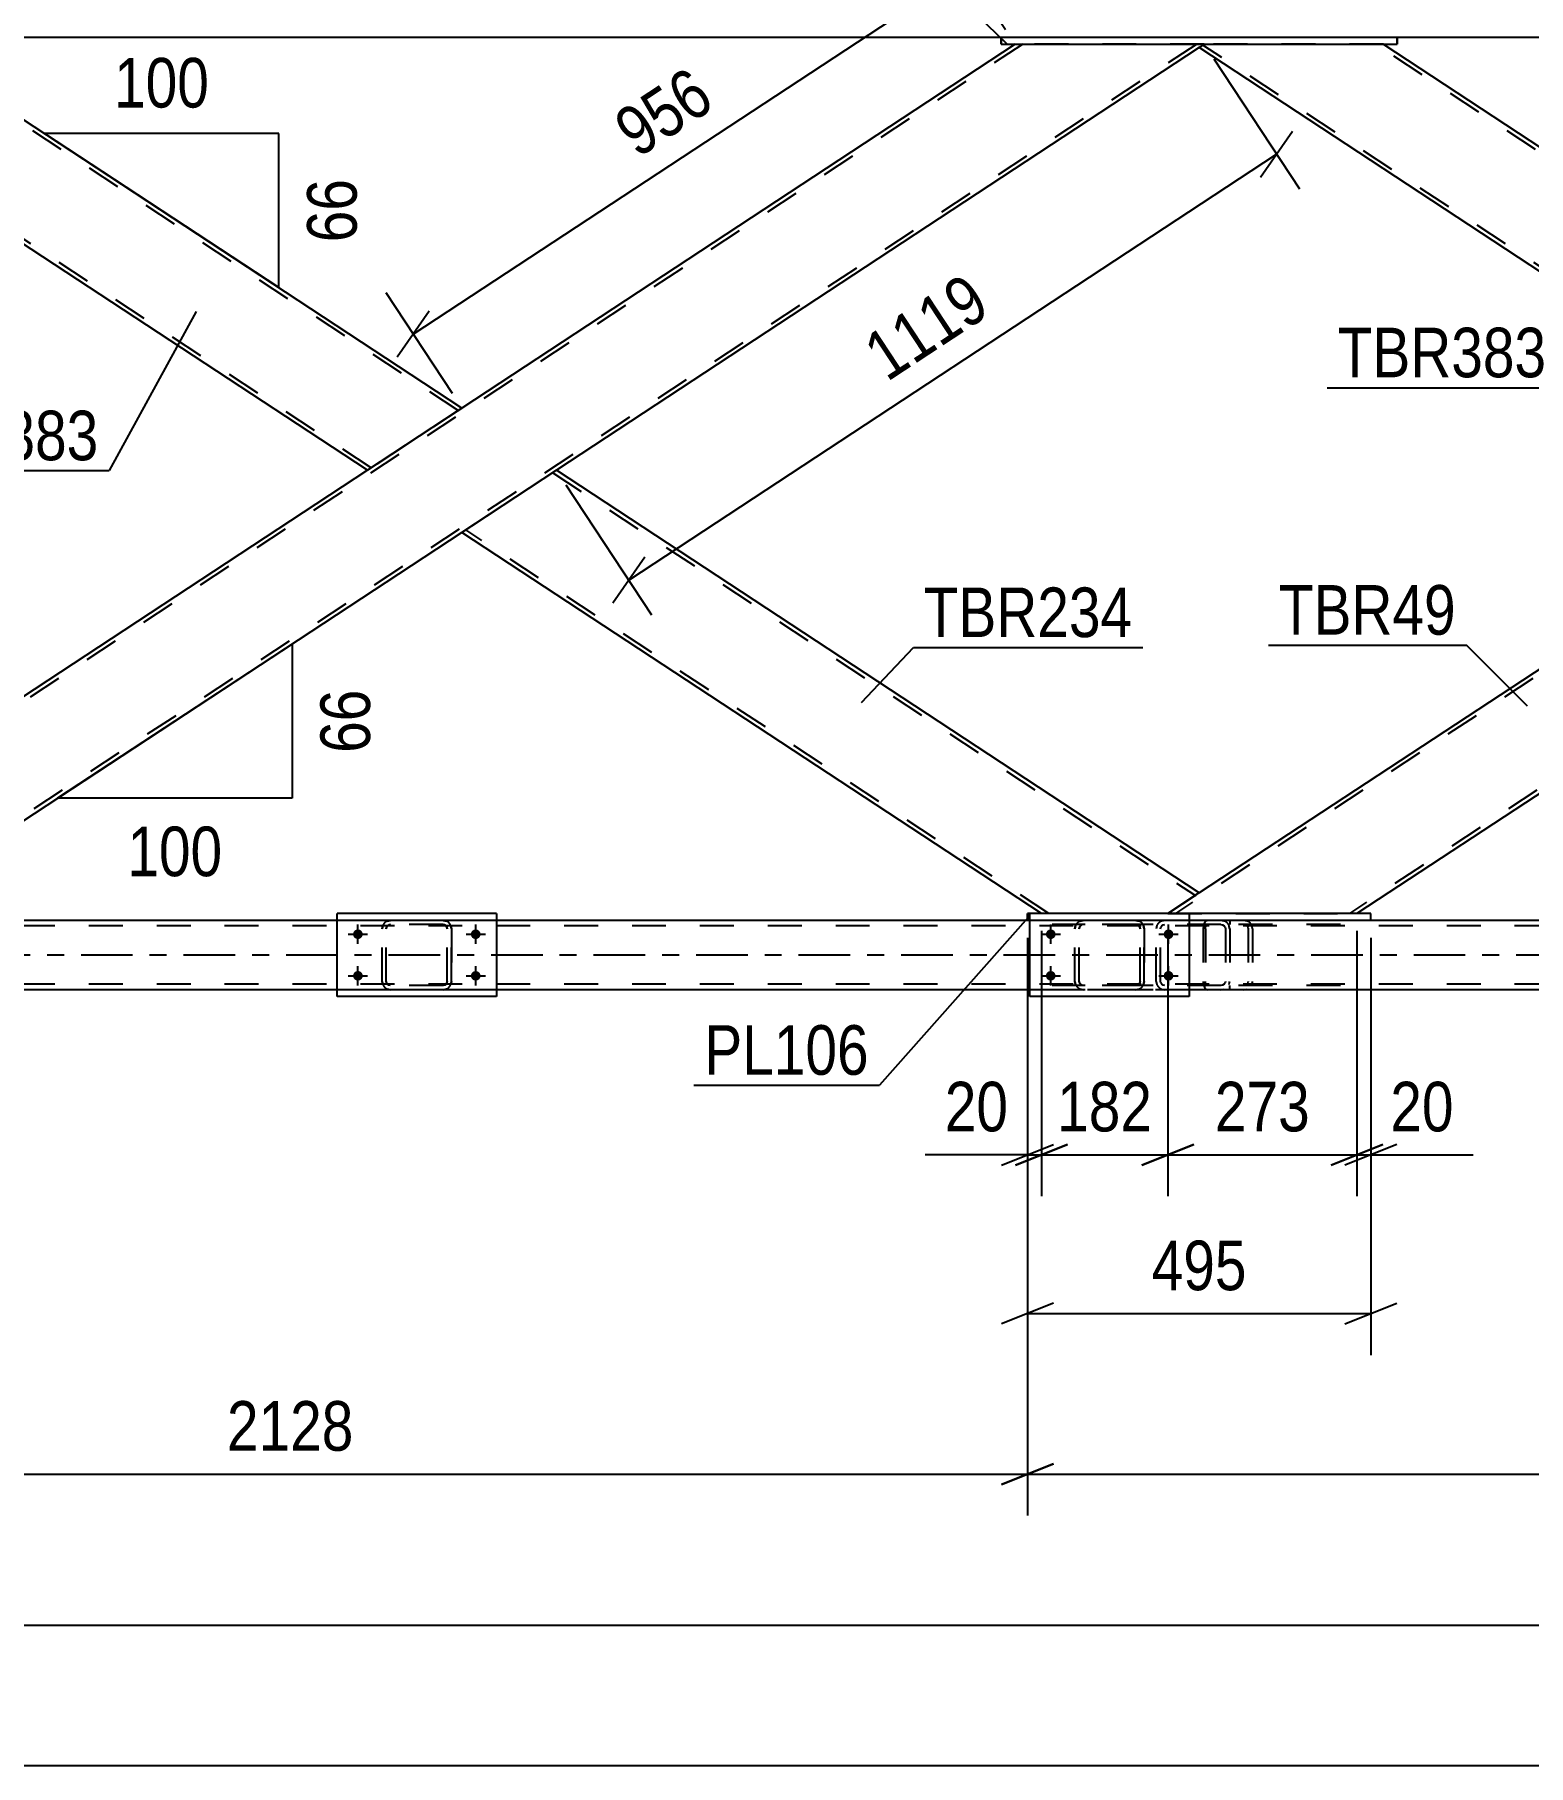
# Model space of a CAD drawing. Header units: millimetres. Extents: x -857 to 332, y -866 to -25.
# Drawn here: x -669.3 to -583.1, y -183.8 to -83.9 of the extents above; entities that cross this region are included whole.
import ezdxf

# ---------------------------------------------------------------- set-up
doc = ezdxf.new("R2010")
doc.units = ezdxf.units.MM
doc.linetypes.add('DXK_LINE_DOT2', pattern=[3.9198, 1.9599, -1.9599])
doc.linetypes.add('DXK_LINE_DOT3', pattern=[5.9187, 2.979, -0.9799, 0.9799, -0.9799])
doc.styles.add('Arial Narrow', font='ARIALN.TTF', dxfattribs={"height": 0.2})

# ---------------------------------------------------------------- blocks, each defined once
blk = doc.blocks.new('Bolt-570388934-11950 - 11942')
at = {"linetype": 'Continuous'}
for points in [[(-610.637, -135.548, -1), (-610.637, -136.108, -1)], [(-603.837, -135.548, -1), (-603.837, -136.108, -1)], [(-610.637, -137.948, -1), (-610.637, -138.508, -1)], [(-603.837, -137.948, -1), (-603.837, -138.508, -1)]]:
    blk.add_hatch(color=1, dxfattribs=at).paths.add_polyline_path(points)
at = {"color": 1, "linetype": 'Continuous'}
for p, q in [((-611.197, -135.828), (-610.077, -135.828)), ((-610.637, -136.388), (-610.637, -135.268)), ((-604.397, -135.828), (-603.277, -135.828)), ((-603.837, -136.388), (-603.837, -135.268)), ((-610.637, -138.788), (-610.637, -137.668)), ((-603.837, -138.788), (-603.837, -137.668)), ((-611.197, -138.228), (-610.077, -138.228)), ((-604.397, -138.228), (-603.277, -138.228))]:
    blk.add_line(p, q, dxfattribs=at)
blk = doc.blocks.new('Bolt-570388934-11953 - 11942')
at = {"linetype": 'Continuous'}
for points in [[(-650.637, -135.548, -1), (-650.637, -136.108, -1)], [(-643.837, -135.548, -1), (-643.837, -136.108, -1)], [(-650.637, -137.948, -1), (-650.637, -138.508, -1)], [(-643.837, -137.948, -1), (-643.837, -138.508, -1)]]:
    blk.add_hatch(color=1, dxfattribs=at).paths.add_polyline_path(points)
at = {"color": 1, "linetype": 'Continuous'}
for p, q in [((-651.197, -135.828), (-650.077, -135.828)), ((-650.637, -136.388), (-650.637, -135.268)), ((-644.397, -135.828), (-643.277, -135.828)), ((-643.837, -136.388), (-643.837, -135.268)), ((-650.637, -138.788), (-650.637, -137.668)), ((-643.837, -138.788), (-643.837, -137.668)), ((-651.197, -138.228), (-650.077, -138.228)), ((-644.397, -138.228), (-643.277, -138.228))]:
    blk.add_line(p, q, dxfattribs=at)
blk = doc.blocks.new('Part-570388934-12354 - 11942')
at = {"color": 7, "linetype": 'DXK_LINE_DOT2'}
for p, q in [((-154.637, -135.348), (-829.061, -135.348)), ((-154.637, -135.028), (-811.837, -135.028)), ((-642.637, -135.028), (-651.837, -135.028)), ((-592.156, -135.028), (-611.974, -135.028)), ((-154.637, -138.708), (-829.061, -138.708)), ((-154.637, -139.028), (-771.837, -139.028)), ((-642.637, -139.028), (-651.837, -139.028)), ((-602.637, -139.028), (-611.837, -139.028))]:
    blk.add_line(p, q, dxfattribs=at)
at = {"color": 2, "linetype": 'Continuous'}
for p, q in [((-651.837, -135.028), (-677.291, -135.028)), ((-611.974, -135.028), (-642.637, -135.028)), ((-571.837, -135.028), (-592.156, -135.028)), ((-651.837, -139.028), (-682.637, -139.028)), ((-611.837, -139.028), (-642.637, -139.028)), ((-571.837, -139.028), (-602.637, -139.028))]:
    blk.add_line(p, q, dxfattribs=at)
at = {"color": 7, "linetype": 'DXK_LINE_DOT3'}
blk.add_line((-154.637, -137.028), (-829.061, -137.028), dxfattribs=at)
blk = doc.blocks.new('Part-570388934-12041 - 11942')
at = {"color": 2, "linetype": 'Continuous'}
for p, q in [((-602.637, -134.628), (-611.837, -134.628)), ((-611.837, -139.428), (-611.837, -134.628)), ((-602.637, -134.628), (-602.637, -139.428)), ((-602.637, -139.428), (-611.837, -139.428))]:
    blk.add_line(p, q, dxfattribs=at)
blk = doc.blocks.new('Part-570388934-12047 - 11942')
at = {"color": 7, "linetype": 'DXK_LINE_DOT2'}
for p, q in [((-649.237, -135.508), (-649.201, -135.325)), ((-649.201, -135.325), (-649.237, -135.508)), ((-649.237, -138.548), (-649.237, -135.508)), ((-649.237, -135.508), (-649.237, -135.508)), ((-649.237, -138.548), (-649.237, -135.508)), ((-648.997, -135.508), (-648.979, -135.416)), ((-648.979, -135.416), (-648.997, -135.508)), ((-648.997, -138.548), (-648.997, -135.508)), ((-648.997, -135.508), (-648.997, -135.508)), ((-648.997, -138.548), (-648.997, -135.508)), ((-648.979, -135.416), (-648.927, -135.339)), ((-648.927, -135.339), (-648.979, -135.416)), ((-648.941, -135.065), (-648.757, -135.028)), ((-648.757, -135.028), (-648.941, -135.065)), ((-648.927, -135.339), (-648.849, -135.286)), ((-648.757, -135.268), (-648.849, -135.286)), ((-645.717, -135.028), (-648.757, -135.028)), ((-645.717, -135.268), (-648.757, -135.268)), ((-645.717, -135.028), (-645.533, -135.065)), ((-645.533, -135.065), (-645.717, -135.028)), ((-645.625, -135.286), (-645.717, -135.268)), ((-645.625, -135.286), (-645.547, -135.339)), ((-645.547, -135.339), (-645.625, -135.286)), ((-645.547, -135.339), (-645.495, -135.416)), ((-645.495, -135.416), (-645.547, -135.339)), ((-645.495, -135.416), (-645.477, -135.508)), ((-645.477, -135.508), (-645.495, -135.416)), ((-645.477, -138.548), (-645.477, -135.508)), ((-645.477, -135.508), (-645.477, -135.508)), ((-645.477, -138.548), (-645.477, -135.508)), ((-645.274, -135.325), (-645.237, -135.508)), ((-645.237, -135.508), (-645.274, -135.325)), ((-645.237, -138.548), (-645.237, -135.508)), ((-645.237, -135.508), (-645.237, -135.508)), ((-645.237, -135.508), (-645.237, -138.548)), ((-649.237, -138.548), (-649.237, -138.548)), ((-649.201, -138.732), (-649.237, -138.548)), ((-649.237, -138.548), (-649.201, -138.732)), ((-648.997, -138.548), (-648.997, -138.548)), ((-648.979, -138.64), (-648.997, -138.548)), ((-648.997, -138.548), (-648.979, -138.64)), ((-648.927, -138.718), (-648.979, -138.64)), ((-648.979, -138.64), (-648.927, -138.718)), ((-648.849, -138.77), (-648.927, -138.718)), ((-648.927, -138.718), (-648.849, -138.77)), ((-648.757, -138.788), (-648.849, -138.77)), ((-645.717, -138.788), (-648.757, -138.788)), ((-645.625, -138.77), (-645.717, -138.788)), ((-645.547, -138.718), (-645.625, -138.77)), ((-645.495, -138.64), (-645.547, -138.718)), ((-645.547, -138.718), (-645.495, -138.64)), ((-645.477, -138.548), (-645.495, -138.64)), ((-645.495, -138.64), (-645.477, -138.548)), ((-645.477, -138.548), (-645.477, -138.548)), ((-645.237, -138.548), (-645.274, -138.732)), ((-645.274, -138.732), (-645.237, -138.548)), ((-645.237, -138.548), (-645.237, -138.548)), ((-648.757, -139.028), (-648.941, -138.992)), ((-648.941, -138.992), (-648.757, -139.028)), ((-645.717, -139.028), (-648.757, -139.028)), ((-645.533, -138.992), (-645.717, -139.028)), ((-645.717, -139.028), (-645.533, -138.992))]:
    blk.add_line(p, q, dxfattribs=at)
at = {"color": 7, "linetype": 'DXK_LINE_DOT3'}
blk.add_line((-647.237, -137.028), (-647.237, -137.028), dxfattribs=at)
at = {"color": 7, "linetype": 'DXK_LINE_DOT2'}
for centre, start, end in [((-648.757, -135.508), 112.5, 157.5), ((-648.757, -135.508), 112.5, 157.5), ((-645.717, -135.508), 22.5, 67.5), ((-645.717, -135.508), 22.5, 67.5), ((-648.757, -138.548), 202.5, 247.5), ((-648.757, -138.548), 202.5, 247.5), ((-645.717, -138.548), 292.5, 337.5), ((-645.717, -138.548), 292.5, 337.5)]:
    blk.add_arc(centre, 0.48, start, end, dxfattribs=at)
blk = doc.blocks.new('Part-570388934-12052 - 11942')
at = {"color": 7, "linetype": 'DXK_LINE_DOT2'}
for p, q in [((-609.237, -135.508), (-609.201, -135.325)), ((-609.201, -135.325), (-609.237, -135.508)), ((-609.237, -138.548), (-609.237, -135.508)), ((-609.237, -135.508), (-609.237, -135.508)), ((-609.237, -138.548), (-609.237, -135.508)), ((-608.997, -135.508), (-608.979, -135.416)), ((-608.979, -135.416), (-608.997, -135.508)), ((-608.997, -138.548), (-608.997, -135.508)), ((-608.997, -135.508), (-608.997, -135.508)), ((-608.997, -138.548), (-608.997, -135.508)), ((-608.979, -135.416), (-608.927, -135.339)), ((-608.927, -135.339), (-608.979, -135.416)), ((-608.941, -135.065), (-608.757, -135.028)), ((-608.757, -135.028), (-608.941, -135.065)), ((-608.927, -135.339), (-608.849, -135.286)), ((-608.757, -135.268), (-608.849, -135.286)), ((-605.717, -135.028), (-608.757, -135.028)), ((-605.717, -135.268), (-608.757, -135.268)), ((-605.717, -135.028), (-605.533, -135.065)), ((-605.533, -135.065), (-605.717, -135.028)), ((-605.625, -135.286), (-605.717, -135.268)), ((-605.625, -135.286), (-605.547, -135.339)), ((-605.547, -135.339), (-605.625, -135.286)), ((-605.547, -135.339), (-605.495, -135.416)), ((-605.495, -135.416), (-605.547, -135.339)), ((-605.495, -135.416), (-605.477, -135.508)), ((-605.477, -135.508), (-605.495, -135.416)), ((-605.477, -138.548), (-605.477, -135.508)), ((-605.477, -135.508), (-605.477, -135.508)), ((-605.477, -138.548), (-605.477, -135.508)), ((-605.274, -135.325), (-605.237, -135.508)), ((-605.237, -135.508), (-605.274, -135.325)), ((-605.237, -138.548), (-605.237, -135.508)), ((-605.237, -135.508), (-605.237, -135.508)), ((-605.237, -135.508), (-605.237, -138.548)), ((-609.237, -138.548), (-609.237, -138.548)), ((-609.201, -138.732), (-609.237, -138.548)), ((-609.237, -138.548), (-609.201, -138.732)), ((-608.997, -138.548), (-608.997, -138.548)), ((-608.979, -138.64), (-608.997, -138.548)), ((-608.997, -138.548), (-608.979, -138.64)), ((-608.927, -138.718), (-608.979, -138.64)), ((-608.979, -138.64), (-608.927, -138.718)), ((-608.849, -138.77), (-608.927, -138.718)), ((-608.927, -138.718), (-608.849, -138.77)), ((-608.757, -138.788), (-608.849, -138.77)), ((-605.717, -138.788), (-608.757, -138.788)), ((-605.625, -138.77), (-605.717, -138.788)), ((-605.547, -138.718), (-605.625, -138.77)), ((-605.495, -138.64), (-605.547, -138.718)), ((-605.547, -138.718), (-605.495, -138.64)), ((-605.477, -138.548), (-605.495, -138.64)), ((-605.495, -138.64), (-605.477, -138.548)), ((-605.477, -138.548), (-605.477, -138.548)), ((-605.237, -138.548), (-605.274, -138.732)), ((-605.274, -138.732), (-605.237, -138.548)), ((-605.237, -138.548), (-605.237, -138.548)), ((-608.757, -139.028), (-608.941, -138.992)), ((-608.941, -138.992), (-608.757, -139.028)), ((-605.717, -139.028), (-608.757, -139.028)), ((-605.533, -138.992), (-605.717, -139.028)), ((-605.717, -139.028), (-605.533, -138.992))]:
    blk.add_line(p, q, dxfattribs=at)
at = {"color": 7, "linetype": 'DXK_LINE_DOT3'}
blk.add_line((-607.237, -137.028), (-607.237, -137.028), dxfattribs=at)
at = {"color": 7, "linetype": 'DXK_LINE_DOT2'}
for centre, start, end in [((-608.757, -135.508), 112.5, 157.5), ((-608.757, -135.508), 112.5, 157.5), ((-605.717, -135.508), 22.5, 67.5), ((-605.717, -135.508), 22.5, 67.5), ((-608.757, -138.548), 202.5, 247.5), ((-608.757, -138.548), 202.5, 247.5), ((-605.717, -138.548), 292.5, 337.5), ((-605.717, -138.548), 292.5, 337.5)]:
    blk.add_arc(centre, 0.48, start, end, dxfattribs=at)
blk = doc.blocks.new('Part-570388934-12054 - 11942')
at = {"color": 2, "linetype": 'Continuous'}
for p, q in [((-642.637, -134.628), (-651.837, -134.628)), ((-651.837, -139.428), (-651.837, -134.628)), ((-642.637, -134.628), (-642.637, -139.428)), ((-642.637, -139.428), (-651.837, -139.428))]:
    blk.add_line(p, q, dxfattribs=at)
blk = doc.blocks.new('Part-570388934-12133 - 11942')
at = {"color": 7, "linetype": 'DXK_LINE_DOT2'}
for p, q in [((-600.81, -135.028), (-610.553, -135.028)), ((-600.81, -135.268), (-610.553, -135.268)), ((-604.517, -135.325), (-604.556, -135.508)), ((-604.556, -138.548), (-604.556, -135.508)), ((-604.301, -135.508), (-604.281, -135.416)), ((-604.301, -138.548), (-604.301, -135.508)), ((-604.281, -135.416), (-604.226, -135.339)), ((-604.045, -135.028), (-604.241, -135.065)), ((-604.226, -135.339), (-604.143, -135.286)), ((-604.143, -135.286), (-604.045, -135.268)), ((-600.615, -135.065), (-600.81, -135.028)), ((-600.81, -135.268), (-600.712, -135.286)), ((-600.712, -135.286), (-600.629, -135.339)), ((-600.629, -135.339), (-600.574, -135.416)), ((-600.574, -135.416), (-600.555, -135.508)), ((-600.555, -135.508), (-600.555, -138.548)), ((-600.328, -135.373), (-600.338, -135.325)), ((-600.299, -135.508), (-600.328, -135.373)), ((-600.299, -135.508), (-600.299, -138.548)), ((-600.81, -138.788), (-610.553, -138.788)), ((-604.556, -138.548), (-604.517, -138.732)), ((-604.281, -138.64), (-604.301, -138.548)), ((-604.226, -138.718), (-604.281, -138.64)), ((-604.143, -138.77), (-604.226, -138.718)), ((-604.045, -138.788), (-604.143, -138.77)), ((-600.712, -138.77), (-600.81, -138.788)), ((-600.629, -138.718), (-600.712, -138.77)), ((-600.574, -138.64), (-600.629, -138.718)), ((-600.555, -138.548), (-600.574, -138.64)), ((-600.338, -138.732), (-600.313, -138.615)), ((-600.313, -138.615), (-600.299, -138.548)), ((-600.81, -139.028), (-610.553, -139.028)), ((-604.241, -138.992), (-604.045, -139.028)), ((-600.81, -139.028), (-600.615, -138.992))]:
    blk.add_line(p, q, dxfattribs=at)
for centre, start, end in [((-604.065, -135.529), 110.75831, 155.68004), ((-600.791, -135.529), 24.31996, 69.24169), ((-604.065, -138.527), 204.31996, 249.24169)]:
    blk.add_arc(centre, 0.496, start, end, dxfattribs=at)
blk = doc.blocks.new('Part-570388934-12174 - 11942')
at = {"color": 2, "linetype": 'Continuous'}
for p, q in [((-639.173, -109.029), (-644.632, -112.62)), ((-602.065, -133.438), (-639.173, -109.029)), ((-611.174, -134.628), (-644.632, -112.62)), ((-602.099, -133.46), (-603.874, -134.628)), ((-602.065, -133.438), (-602.099, -133.46))]:
    blk.add_line(p, q, dxfattribs=at)
at = {"color": 7, "linetype": 'DXK_LINE_DOT2'}
for p, q in [((-639.207, -109.051), (-639.61, -109.316)), ((-639.61, -109.316), (-639.61, -109.316)), ((-639.61, -109.316), (-639.61, -109.316)), ((-639.392, -109.173), (-602.284, -133.582)), ((-644.414, -112.476), (-644.397, -112.465)), ((-610.738, -134.628), (-644.414, -112.476)), ((-644.196, -112.333), (-644.196, -112.333)), ((-602.284, -133.582), (-602.502, -133.726)), ((-602.502, -133.726), (-602.502, -133.726)), ((-602.502, -133.726), (-602.502, -133.726)), ((-602.065, -133.438), (-602.065, -133.438)), ((-602.065, -133.438), (-602.065, -133.438)), ((-603.874, -134.628), (-611.174, -134.628)), ((-611.174, -134.628), (-611.174, -134.628))]:
    blk.add_line(p, q, dxfattribs=at)
blk = doc.blocks.new('Part-570388934-12216 - 11942')
at = {"color": 2, "linetype": 'Continuous'}
for p, q in [((-687.2, -84.62), (-687.166, -84.598)), ((-650.091, -109.029), (-687.2, -84.62)), ((-686.91, -84.429), (-687.166, -84.598)), ((-686.925, -84.429), (-686.965, -84.465)), ((-644.632, -105.438), (-676.571, -84.429)), ((-644.902, -105.616), (-650.091, -109.029)), ((-644.666, -105.46), (-644.902, -105.616)), ((-644.632, -105.438), (-644.666, -105.46))]:
    blk.add_line(p, q, dxfattribs=at)
at = {"color": 7, "linetype": 'DXK_LINE_DOT2'}
for p, q in [((-687.166, -84.598), (-687.2, -84.62)), ((-649.873, -108.885), (-686.981, -84.476)), ((-676.571, -84.429), (-686.925, -84.429)), ((-686.925, -84.429), (-686.925, -84.429)), ((-686.91, -84.429), (-686.91, -84.429)), ((-644.851, -105.582), (-677.008, -84.429)), ((-645.069, -105.725), (-645.069, -105.725)), ((-645.069, -105.725), (-645.069, -105.725)), ((-644.902, -105.616), (-644.76, -105.522))]:
    blk.add_line(p, q, dxfattribs=at)
blk = doc.blocks.new('Part-570388934-12228 - 11942')
at = {"color": 2, "linetype": 'Continuous'}
for p, q in [((-611.974, -135.028), (-611.974, -134.628)), ((-611.974, -134.628), (-611.974, -134.628)), ((-611.837, -134.628), (-611.974, -134.628)), ((-592.156, -134.628), (-602.637, -134.628)), ((-592.156, -135.028), (-592.156, -134.628)), ((-611.974, -135.028), (-611.974, -135.028)), ((-611.837, -135.028), (-611.974, -135.028)), ((-592.156, -135.028), (-602.637, -135.028))]:
    blk.add_line(p, q, dxfattribs=at)
at = {"color": 7, "linetype": 'DXK_LINE_DOT2'}
for p, q in [((-611.974, -134.628), (-611.974, -135.028)), ((-602.637, -134.628), (-611.837, -134.628)), ((-592.156, -134.628), (-592.156, -134.628)), ((-592.156, -135.028), (-592.156, -134.628)), ((-602.637, -135.028), (-611.837, -135.028))]:
    blk.add_line(p, q, dxfattribs=at)
blk = doc.blocks.new('Part-570388934-12237 - 11942')
at = {"color": 2, "linetype": 'Continuous'}
for p, q in [((-602.065, -84.62), (-602.032, -84.598)), ((-564.957, -109.029), (-602.065, -84.62)), ((-601.776, -84.429), (-602.032, -84.598)), ((-601.791, -84.429), (-601.83, -84.465)), ((-559.498, -105.438), (-591.437, -84.429)), ((-559.768, -105.616), (-564.957, -109.029)), ((-559.531, -105.46), (-559.768, -105.616)), ((-559.498, -105.438), (-559.531, -105.46))]:
    blk.add_line(p, q, dxfattribs=at)
at = {"color": 7, "linetype": 'DXK_LINE_DOT2'}
for p, q in [((-602.032, -84.598), (-602.065, -84.62)), ((-564.739, -108.885), (-601.847, -84.476)), ((-591.437, -84.429), (-601.791, -84.429)), ((-601.791, -84.429), (-601.791, -84.429)), ((-601.776, -84.429), (-601.776, -84.429)), ((-559.717, -105.582), (-591.874, -84.429)), ((-559.935, -105.725), (-559.935, -105.725)), ((-559.935, -105.725), (-559.935, -105.725)), ((-559.768, -105.616), (-559.626, -105.522))]:
    blk.add_line(p, q, dxfattribs=at)
blk = doc.blocks.new('Part-570388934-12251 - 11942')
at = {"color": 2, "linetype": 'Continuous'}
for p, q in [((-613.494, -84.429), (-613.494, -84.029)), ((-613.494, -84.029), (-613.494, -84.029)), ((-590.637, -84.029), (-613.494, -84.029)), ((-613.494, -84.429), (-613.494, -84.429)), ((-613.494, -84.429), (-590.637, -84.429)), ((-590.637, -84.029), (-590.637, -84.429))]:
    blk.add_line(p, q, dxfattribs=at)
at = {"color": 7, "linetype": 'DXK_LINE_DOT2'}
for p, q in [((-613.494, -84.029), (-613.494, -84.429)), ((-590.637, -84.029), (-590.637, -84.029)), ((-590.637, -84.429), (-590.637, -84.029)), ((-590.637, -84.429), (-590.637, -84.429))]:
    blk.add_line(p, q, dxfattribs=at)
blk = doc.blocks.new('Part-570388934-12426 - 11942')
at = {"color": 7, "linetype": 'DXK_LINE_DOT2'}
for p, q in [((-612.257, -84.429), (-688.572, -134.628)), ((-602.212, -84.429), (-678.527, -134.628)), ((-601.776, -84.429), (-612.694, -84.429)), ((-612.694, -84.429), (-612.694, -84.429)), ((-601.776, -84.429), (-602.065, -84.62)), ((-601.776, -84.429), (-601.776, -84.429)), ((-644.632, -105.438), (-650.091, -109.029)), ((-639.173, -109.029), (-644.632, -112.62))]:
    blk.add_line(p, q, dxfattribs=at)
at = {"color": 2, "linetype": 'Continuous'}
for p, q in [((-612.694, -84.429), (-644.632, -105.438)), ((-602.065, -84.62), (-639.173, -109.029)), ((-650.091, -109.029), (-687.2, -133.438)), ((-644.632, -112.62), (-678.091, -134.628))]:
    blk.add_line(p, q, dxfattribs=at)
blk = doc.blocks.new('Part-570388934-12440 - 11942')
at = {"color": 7, "linetype": 'DXK_LINE_DOT2'}
for p, q in [((-601.826, -135.325), (-601.846, -135.508)), ((-601.846, -135.508), (-601.846, -138.548)), ((-601.767, -135.169), (-601.826, -135.325)), ((-601.679, -135.065), (-601.767, -135.169)), ((-601.711, -135.508), (-601.701, -135.416)), ((-601.711, -135.508), (-601.711, -138.548)), ((-601.701, -135.416), (-601.671, -135.339)), ((-601.575, -135.028), (-601.679, -135.065)), ((-601.671, -135.339), (-601.627, -135.286)), ((-601.627, -135.286), (-601.575, -135.268)), ((-593.911, -135.028), (-601.575, -135.028)), ((-593.911, -135.268), (-601.575, -135.268)), ((-600.299, -135.028), (-600.299, -135.268)), ((-599.292, -135.065), (-599.484, -135.028)), ((-599.484, -135.268), (-599.388, -135.286)), ((-599.388, -135.286), (-599.306, -135.339)), ((-599.306, -135.339), (-599.252, -135.416)), ((-599.252, -135.416), (-599.233, -135.508)), ((-599.233, -135.508), (-599.233, -138.548)), ((-599.01, -135.373), (-599.02, -135.325)), ((-598.981, -135.508), (-599.01, -135.373)), ((-598.981, -135.508), (-598.981, -138.548)), ((-601.846, -138.548), (-601.826, -138.732)), ((-601.826, -138.732), (-601.767, -138.888)), ((-601.767, -138.888), (-601.679, -138.992)), ((-601.701, -138.64), (-601.711, -138.548)), ((-601.684, -138.684), (-601.701, -138.64)), ((-601.671, -138.718), (-601.684, -138.684)), ((-601.627, -138.77), (-601.671, -138.718)), ((-601.575, -138.788), (-601.627, -138.77)), ((-593.911, -138.788), (-601.575, -138.788)), ((-600.299, -139.028), (-600.299, -138.788)), ((-599.388, -138.77), (-599.484, -138.788)), ((-599.306, -138.718), (-599.388, -138.77)), ((-599.252, -138.64), (-599.306, -138.718)), ((-599.233, -138.548), (-599.252, -138.64)), ((-599.02, -138.732), (-598.995, -138.615)), ((-598.995, -138.615), (-598.981, -138.548)), ((-601.679, -138.992), (-601.575, -139.028)), ((-593.911, -139.028), (-601.575, -139.028)), ((-599.484, -139.028), (-599.292, -138.992))]:
    blk.add_line(p, q, dxfattribs=at)
blk.add_arc((-599.47, -135.523), 0.492, 23.84941, 68.8059, dxfattribs=at)
blk = doc.blocks.new('Part-570388934-12475 - 11942')
at = {"color": 7, "linetype": 'DXK_LINE_DOT2'}
for p, q in [((-527.123, -84.429), (-603.438, -134.628)), ((-517.078, -84.429), (-593.393, -134.628)), ((-603.874, -134.628), (-602.065, -133.438)), ((-603.874, -134.628), (-603.874, -134.628)), ((-603.874, -134.628), (-592.956, -134.628))]:
    blk.add_line(p, q, dxfattribs=at)
at = {"color": 2, "linetype": 'Continuous'}
for p, q in [((-564.957, -109.029), (-602.065, -133.438)), ((-559.498, -112.62), (-592.956, -134.628))]:
    blk.add_line(p, q, dxfattribs=at)
blk = doc.blocks.new('Part-570388934-12505 - 11942')
at = {"color": 2, "linetype": 'Continuous'}
for p, q in [((-613.494, -84.029), (-675.771, -84.029)), ((-528.359, -84.029), (-590.637, -84.029))]:
    blk.add_line(p, q, dxfattribs=at)
at = {"color": 7, "linetype": 'DXK_LINE_DOT2'}
blk.add_line((-590.637, -84.029), (-613.494, -84.029), dxfattribs=at)
blk = doc.blocks.new('StraightDimension-570388934-13305 - 11942')
at = {"color": 7, "linetype": 'Continuous'}
for p, q in [((-611.974, -136.028), (-611.974, -169.405)), ((-610.474, -166.405), (-613.474, -167.605)), ((-611.974, -167.005), (-526.84, -167.005))]:
    blk.add_line(p, q, dxfattribs=at)
blk = doc.blocks.new('StraightDimension-570388934-13666 - 11942')
at = {"color": 7, "linetype": 'Continuous'}
for p, q in [((-601.226, -85.265), (-596.283, -92.779)), ((-598.525, -92.1), (-596.678, -89.449)), ((-635, -115.374), (-597.602, -90.774)), ((-638.624, -109.865), (-633.681, -117.379)), ((-634.076, -114.048), (-635.923, -116.7))]:
    blk.add_line(p, q, dxfattribs=at)
at = {"color": 0}
blk.add_wipeout([(-613.157, -100.109), (-615.465, -96.6), (-622.577, -101.278), (-620.269, -104.787)], dxfattribs=at)
at = {"color": 3, "style": 'Arial Narrow'}
blk.add_text('1119', height=2.8633, rotation=33.33468, dxfattribs=at).set_placement((-620.097, -103.956))
blk = doc.blocks.new('StraightDimension-570388934-13256 - 11942')
at = {"color": 7, "linetype": 'Continuous'}
blk.add_line((-829.701, -183.829), (-114.572, -183.829), dxfattribs=at)
blk = doc.blocks.new('StraightDimension-570388934-13547 - 11942')
at = {"color": 7, "linetype": 'Continuous'}
for p, q in [((-611.174, -135.628), (-611.174, -150.963)), ((-611.974, -136.028), (-611.974, -150.963)), ((-611.974, -148.563), (-617.88, -148.563)), ((-611.974, -148.563), (-617.88, -148.563)), ((-613.474, -149.163), (-610.474, -147.963)), ((-609.674, -147.963), (-612.674, -149.163)), ((-611.974, -148.563), (-611.174, -148.563))]:
    blk.add_line(p, q, dxfattribs=at)
at = {"color": 0}
blk.add_wipeout([(-612.499, -147.813), (-612.499, -143.613), (-617.355, -143.613), (-617.355, -147.813)], dxfattribs=at)
at = {"color": 3, "style": 'Arial Narrow'}
blk.add_text('20', height=2.8633, dxfattribs=at).set_placement((-616.755, -147.213))
blk = doc.blocks.new('StraightDimension-570388934-13523 - 11942')
at = {"color": 7, "linetype": 'Continuous'}
for p, q in [((-592.956, -135.628), (-592.956, -150.963)), ((-592.156, -136.028), (-592.156, -150.963)), ((-594.456, -149.163), (-591.456, -147.963)), ((-590.656, -147.963), (-593.656, -149.163)), ((-592.956, -148.563), (-592.156, -148.563)), ((-592.156, -148.563), (-586.25, -148.563)), ((-592.156, -148.563), (-586.25, -148.563))]:
    blk.add_line(p, q, dxfattribs=at)
at = {"color": 0}
blk.add_wipeout([(-586.775, -147.813), (-586.775, -143.613), (-591.631, -143.613), (-591.631, -147.813)], dxfattribs=at)
at = {"color": 3, "style": 'Arial Narrow'}
blk.add_text('20', height=2.8633, dxfattribs=at).set_placement((-591.031, -147.213))
blk = doc.blocks.new('StraightDimension-570388934-13531 - 11942')
at = {"color": 7, "linetype": 'Continuous'}
for p, q in [((-603.874, -135.628), (-603.874, -150.963)), ((-592.956, -135.628), (-592.956, -150.963)), ((-605.374, -149.163), (-602.374, -147.963)), ((-603.874, -148.563), (-592.956, -148.563)), ((-591.456, -147.963), (-594.456, -149.163))]:
    blk.add_line(p, q, dxfattribs=at)
at = {"color": 0}
blk.add_wipeout([(-595.073, -147.813), (-595.073, -143.613), (-601.758, -143.613), (-601.758, -147.813)], dxfattribs=at)
at = {"color": 3, "style": 'Arial Narrow'}
blk.add_text('273', height=2.8633, dxfattribs=at).set_placement((-601.158, -147.213))
blk = doc.blocks.new('StraightDimension-570388934-13176 - 11942')
at = {"color": 7, "linetype": 'Continuous'}
blk.add_line((-829.061, -175.731), (-115.212, -175.731), dxfattribs=at)
blk = doc.blocks.new('AngleDimension-570388934-12695 - 11942')
at = {"color": 7, "linetype": 'Continuous'}
for p, q in [((-664.221, -92.553), (-668.74, -89.58)), ((-655.206, -89.58), (-668.74, -89.58)), ((-655.206, -98.483), (-668.74, -89.58)), ((-655.206, -98.483), (-655.206, -89.58))]:
    blk.add_line(p, q, dxfattribs=at)
at = {"color": 0}
for points in [[(-658.631, -88.68), (-658.631, -84.48), (-665.315, -84.48), (-665.315, -88.68)], [(-650.106, -91.604), (-654.306, -91.604), (-654.306, -96.46), (-650.106, -96.46)]]:
    blk.add_wipeout(points, dxfattribs=at)
at = {"color": 3, "style": 'Arial Narrow'}
blk.add_text('100', height=2.8633, dxfattribs=at).set_placement((-664.715, -88.08))
blk.add_text('66', height=2.8633, rotation=90.00021, dxfattribs=at).set_placement((-650.706, -95.86))
blk = doc.blocks.new('AngleDimension-570388934-12709 - 11942')
at = {"color": 7, "linetype": 'Continuous'}
for p, q in [((-654.439, -119.071), (-667.974, -127.973)), ((-654.439, -119.071), (-654.439, -127.973)), ((-666.85, -127.234), (-667.974, -127.973)), ((-654.439, -127.973), (-667.974, -127.973))]:
    blk.add_line(p, q, dxfattribs=at)
at = {"color": 0}
for points in [[(-649.339, -121.094), (-653.539, -121.094), (-653.539, -125.95), (-649.339, -125.95)], [(-657.864, -133.073), (-657.864, -128.873), (-664.549, -128.873), (-664.549, -133.073)]]:
    blk.add_wipeout(points, dxfattribs=at)
at = {"color": 3, "style": 'Arial Narrow'}
blk.add_text('66', height=2.8633, rotation=90.00021, dxfattribs=at).set_placement((-649.939, -125.35))
blk.add_text('100', height=2.8633, dxfattribs=at).set_placement((-663.949, -132.473))
blk = doc.blocks.new('StraightDimension-570388934-13315 - 11942')
at = {"color": 7, "linetype": 'Continuous'}
for p, q in [((-611.974, -136.028), (-611.974, -169.405)), ((-613.474, -167.605), (-610.474, -166.405)), ((-697.108, -167.005), (-611.974, -167.005))]:
    blk.add_line(p, q, dxfattribs=at)
at = {"color": 0}
blk.add_wipeout([(-650.285, -166.255), (-650.285, -162.055), (-658.798, -162.055), (-658.798, -166.255)], dxfattribs=at)
at = {"color": 3, "style": 'Arial Narrow'}
blk.add_text('2128', height=2.8633, dxfattribs=at).set_placement((-658.198, -165.655))
blk = doc.blocks.new('StraightDimension-570388934-13512 - 11942')
at = {"color": 7, "linetype": 'Continuous'}
for p, q in [((-611.974, -136.028), (-611.974, -160.135)), ((-592.156, -136.028), (-592.156, -160.135)), ((-610.474, -157.135), (-613.474, -158.335)), ((-611.974, -157.735), (-592.156, -157.735)), ((-593.656, -158.335), (-590.656, -157.135))]:
    blk.add_line(p, q, dxfattribs=at)
at = {"color": 0}
blk.add_wipeout([(-598.723, -156.985), (-598.723, -152.785), (-605.408, -152.785), (-605.408, -156.985)], dxfattribs=at)
at = {"color": 3, "style": 'Arial Narrow'}
blk.add_text('495', height=2.8633, dxfattribs=at).set_placement((-604.808, -156.385))
blk = doc.blocks.new('StraightDimension-570388934-13539 - 11942')
at = {"color": 7, "linetype": 'Continuous'}
for p, q in [((-611.174, -135.628), (-611.174, -150.963)), ((-603.874, -135.628), (-603.874, -150.963)), ((-612.674, -149.163), (-609.674, -147.963)), ((-611.174, -148.563), (-603.874, -148.563)), ((-602.374, -147.963), (-605.374, -149.163))]:
    blk.add_line(p, q, dxfattribs=at)
at = {"color": 0}
blk.add_wipeout([(-604.182, -147.813), (-604.182, -143.613), (-610.867, -143.613), (-610.867, -147.813)], dxfattribs=at)
at = {"color": 3, "style": 'Arial Narrow'}
blk.add_text('182', height=2.8633, dxfattribs=at).set_placement((-610.267, -147.213))
blk = doc.blocks.new('StraightDimension-570388934-13656 - 11942')
at = {"color": 7, "linetype": 'Continuous'}
for p, q in [((-613.243, -83.594), (-617.071, -77.775)), ((-616.428, -81.481), (-614.581, -78.83)), ((-647.444, -101.165), (-615.505, -80.156)), ((-645.182, -104.603), (-649.01, -98.784)), ((-646.52, -99.839), (-648.367, -102.49))]:
    blk.add_line(p, q, dxfattribs=at)
at = {"color": 0}
blk.add_wipeout([(-629.094, -88.197), (-631.402, -84.688), (-636.987, -88.361), (-634.679, -91.87)], dxfattribs=at)
at = {"color": 3, "style": 'Arial Narrow'}
blk.add_text('956', height=2.8633, rotation=33.33468, dxfattribs=at).set_placement((-634.507, -91.039))
blk = doc.blocks.new('Mark-570388934-12170 - 11942')
at = {"color": 30, "linetype": 'Continuous'}
for p, q in [((-621.559, -122.436), (-618.57, -119.265)), ((-618.57, -119.265), (-605.315, -119.265))]:
    blk.add_line(p, q, dxfattribs=at)
at = {"color": 0}
blk.add_wipeout([(-605.915, -118.665), (-605.915, -115.665), (-617.97, -115.665), (-617.97, -118.665)], dxfattribs=at)
blk.add_wipeout([(-605.915, -118.665), (-605.915, -115.665), (-617.97, -115.665), (-617.97, -118.665)], dxfattribs=at)
at = {"color": 3, "style": 'Arial Narrow'}
blk.add_text('TBR234', height=2.8633, dxfattribs=at).set_placement((-617.97, -118.665))
blk = doc.blocks.new('Mark-570388934-12212 - 11942')
at = {"color": 30, "linetype": 'Continuous'}
for p in [(-659.968, -99.869), (-678.26, -109.053)]:
    blk.add_line(p, (-665.005, -109.053), dxfattribs=at)
at = {"color": 0}
blk.add_wipeout([(-665.605, -108.453), (-665.605, -105.453), (-677.66, -105.453), (-677.66, -108.453)], dxfattribs=at)
blk.add_wipeout([(-665.605, -108.453), (-665.605, -105.453), (-677.66, -105.453), (-677.66, -108.453)], dxfattribs=at)
at = {"color": 3, "style": 'Arial Narrow'}
blk.add_text('TBR383', height=2.8633, dxfattribs=at).set_placement((-677.66, -108.453))
blk = doc.blocks.new('Mark-570388934-12224 - 11942')
at = {"color": 30, "linetype": 'Continuous'}
for p in [(-611.942, -134.866), (-631.237, -144.543)]:
    blk.add_line(p, (-620.533, -144.543), dxfattribs=at)
at = {"color": 0}
blk.add_wipeout([(-621.133, -143.943), (-621.133, -140.943), (-630.637, -140.943), (-630.637, -143.943)], dxfattribs=at)
blk.add_wipeout([(-621.133, -143.943), (-621.133, -140.943), (-630.637, -140.943), (-630.637, -143.943)], dxfattribs=at)
at = {"color": 3, "style": 'Arial Narrow'}
blk.add_text('PL106', height=2.8633, dxfattribs=at).set_placement((-630.637, -143.943))
blk = doc.blocks.new('Mark-570388934-12233 - 11942')
at = {"color": 30, "linetype": 'Continuous'}
for p in [(-577.371, -98.208), (-594.67, -104.26)]:
    blk.add_line(p, (-581.415, -104.26), dxfattribs=at)
at = {"color": 0}
blk.add_wipeout([(-582.015, -103.66), (-582.015, -100.66), (-594.07, -100.66), (-594.07, -103.66)], dxfattribs=at)
blk.add_wipeout([(-582.015, -103.66), (-582.015, -100.66), (-594.07, -100.66), (-594.07, -103.66)], dxfattribs=at)
at = {"color": 3, "style": 'Arial Narrow'}
blk.add_text('TBR383', height=2.8633, dxfattribs=at).set_placement((-594.07, -103.66))
blk = doc.blocks.new('Mark-570388934-12247 - 11942')
at = {"color": 30, "linetype": 'Continuous'}
for p in [(-632.118, -76.379), (-613.156, -84.429)]:
    blk.add_line(p, (-621.414, -76.379), dxfattribs=at)
at = {"color": 0}
blk.add_wipeout([(-622.014, -75.779), (-622.014, -72.779), (-631.518, -72.779), (-631.518, -75.779)], dxfattribs=at)
blk.add_wipeout([(-622.014, -75.779), (-622.014, -72.779), (-631.518, -72.779), (-631.518, -75.779)], dxfattribs=at)
at = {"color": 3, "style": 'Arial Narrow'}
blk.add_text('PL103', height=2.8633, dxfattribs=at).set_placement((-631.518, -75.779))
blk = doc.blocks.new('Mark-570388934-12471 - 11942')
at = {"color": 30, "linetype": 'Continuous'}
for p in [(-598.066, -119.126), (-583.103, -122.661)]:
    blk.add_line(p, (-586.638, -119.126), dxfattribs=at)
at = {"color": 0}
blk.add_wipeout([(-587.238, -118.526), (-587.238, -115.526), (-597.466, -115.526), (-597.466, -118.526)], dxfattribs=at)
blk.add_wipeout([(-587.238, -118.526), (-587.238, -115.526), (-597.466, -115.526), (-597.466, -118.526)], dxfattribs=at)
at = {"color": 3, "style": 'Arial Narrow'}
blk.add_text('TBR49', height=2.8633, dxfattribs=at).set_placement((-597.466, -118.526))

msp = doc.modelspace()

# ---------------------------------------------------------------- block references
for name in ['Part-570388934-12505 - 11942', 'Part-570388934-12426 - 11942', 'Part-570388934-12216 - 11942', 'Part-570388934-12251 - 11942', 'Part-570388934-12475 - 11942', 'Part-570388934-12237 - 11942', 'Part-570388934-12174 - 11942', 'Part-570388934-12054 - 11942', 'Part-570388934-12228 - 11942', 'Part-570388934-12041 - 11942', 'Part-570388934-12354 - 11942', 'Bolt-570388934-11953 - 11942', 'Part-570388934-12047 - 11942', 'Bolt-570388934-11950 - 11942', 'Part-570388934-12133 - 11942', 'Part-570388934-12052 - 11942', 'Part-570388934-12440 - 11942']:
    msp.add_blockref(name, (0, 0))

# ---------------------------------------------------------------- next in the draw order: block references
for name in ['AngleDimension-570388934-12695 - 11942', 'StraightDimension-570388934-13666 - 11942', 'Mark-570388934-12233 - 11942', 'Mark-570388934-12212 - 11942', 'AngleDimension-570388934-12709 - 11942', 'StraightDimension-570388934-13305 - 11942']:
    msp.add_blockref(name, (0, 0))

# ---------------------------------------------------------------- next in the draw order: block references
for name in ['StraightDimension-570388934-13656 - 11942', 'Mark-570388934-12170 - 11942', 'Mark-570388934-12471 - 11942', 'StraightDimension-570388934-13256 - 11942']:
    msp.add_blockref(name, (0, 0))

# ---------------------------------------------------------------- next in the draw order: block references
for name in ['Mark-570388934-12247 - 11942', 'StraightDimension-570388934-13547 - 11942', 'StraightDimension-570388934-13523 - 11942']:
    msp.add_blockref(name, (0, 0))

# ---------------------------------------------------------------- next in the draw order: block references
msp.add_blockref('StraightDimension-570388934-13531 - 11942', (0, 0))

# ---------------------------------------------------------------- next in the draw order: block references
msp.add_blockref('StraightDimension-570388934-13176 - 11942', (0, 0))

# ---------------------------------------------------------------- next in the draw order: block references
msp.add_blockref('StraightDimension-570388934-13315 - 11942', (0, 0))

# ---------------------------------------------------------------- next in the draw order: block references
msp.add_blockref('StraightDimension-570388934-13512 - 11942', (0, 0))

# ---------------------------------------------------------------- next in the draw order: block references
msp.add_blockref('StraightDimension-570388934-13539 - 11942', (0, 0))

# ---------------------------------------------------------------- next in the draw order: block references
msp.add_blockref('Mark-570388934-12224 - 11942', (0, 0))

doc.saveas('drawing.dxf')
